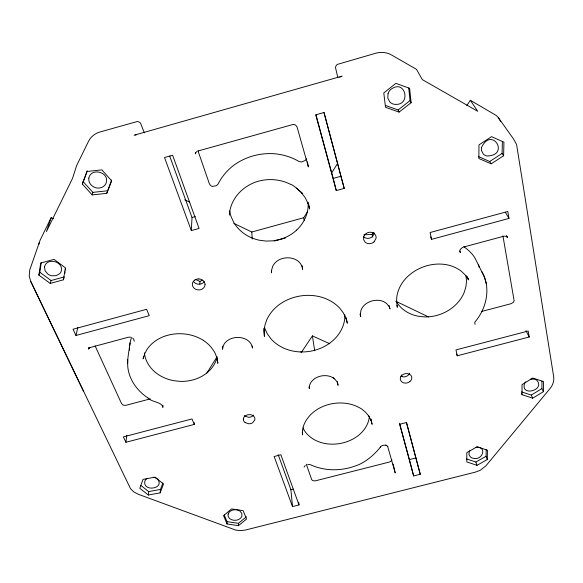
<?xml version="1.0" encoding="UTF-8"?>
<svg xmlns="http://www.w3.org/2000/svg" width="583" height="583" viewBox="0 0 583 583"><rect width="100%" height="100%" fill="white"/><g stroke="black" fill="none" stroke-linecap="round" stroke-linejoin="round"><path stroke-width="0.87" d="M304.078 467.092L305.244 465.533M521.37 393.161L522.069 394.713L532.724 398.174L543.407 391.667L541.906 388.577L541.964 381.034M543.407 391.667L543.502 381.588L532.775 378.032L522.025 384.656L522.069 394.713M487.293 459.542L487.439 450.251L477.171 446.753L466.815 452.634L466.794 461.918L477.003 465.329L487.293 459.542L486.098 456.278L486.2 449.537M503.625 155.77L503.931 142.165L491.556 136.648L478.971 144.897L478.854 158.489L491.141 163.845L503.625 155.77L502.094 153.453L502.349 141.705M344.83 314.762L344.706 319.12A41.029 34.987 -8.2 0 1 327.099 344.932C319.156 349.822 309.879 352.212 300.566 351.95M194.27 424.424L192.004 418.937L123.37 436.886L125.892 442.271L194.27 424.424L194.336 422.639M199.86 284.008L199.947 281.451L202.235 280.183M396.6 301.863L396.819 296.587C401.315 268.457 440.238 254.356 461.67 271.525L465.504 275.293L468.666 279.876M191.311 230.576L164.523 157.505L172.612 155.224L199.073 228.441L191.311 230.576L192.018 217.495L169.697 156.062M195.502 152.651C195.152 156.127 195.618 151.624 196.974 151.507M160.179 492.861L163.524 483.97L154.961 477.178L143.024 479.372L139.789 488.328L148.381 495.025L160.179 492.861L160.442 489.414L162.861 482.964M134.258 341.288L133.777 339.35L132.705 338.009M162.97 405.302L162.854 407.393L162.781 406.694C160.959 401.716 152.01 402.299 148.053 398.029M148.381 495.025L148.694 491.571L140.853 485.442M143.44 356.76L143.134 358.807L144.73 353.692L147.193 349.144C159.217 331.924 186.181 329.14 203.751 340.632M125.892 442.271L126.781 435.363M229.425 215.098C230.008 199.918 241.726 186.516 256.892 181.648C268.049 178.179 280.474 179.09 290.881 184.49C292.804 183.849 311.869 202.323 296.383 187.996M147.9 397.934C138.929 391.958 131.671 383.118 128.836 372.595C126.074 362.815 128.858 352.766 130.06 342.979M204.99 284.715L204.852 285.663A6.202 5.385 2.8 0 1 203.365 288.17L202.571 288.811A6.34 5.502 2.8 0 1 198.475 289.919L197.389 289.795A6.202 5.385 2.8 0 1 194.474 288.483L193.724 287.776A6.34 5.502 2.8 0 1 192.368 284.205L192.499 283.258A6.209 5.385 2.8 0 1 193.971 280.729L194.78 280.088M38.879 275.125L40.693 263.042L54.03 259.355L65.391 267.816L63.416 279.804L50.24 283.425L38.879 275.125L39.812 272.254L41.24 262.795M64.779 273.514L65.063 271.802M65.34 270.097L65.624 268.391M83.347 390.953L30.768 281.509L29.23 276.16L29.682 270.155L40.103 240.218L51.158 217.641L53.636 218.771M38.864 244.394L39.178 242.674M243.388 419.024L243.534 418.222A5.655 4.526 -3.5 0 1 244.947 416.087L247.491 414.775L250.471 414.651A5.655 4.526 -3.5 0 1 253.095 415.737L253.758 416.32A5.779 4.62 -3.5 0 1 254.72 420.117L252.548 422.784A5.779 4.62 -3.5 0 1 248.773 423.783L245.188 422.602M302.555 430.56L303.422 426.137C311.249 404.143 342.454 396.367 361.824 409.128L365.636 412.283L368.864 416.153M88.74 347.424L88.376 349.173L89.92 347.57L88.682 348.488M388.016 93.681L387.797 98.206L389.91 102.047A9.131 8.461 -37.4 0 0 393.773 104.197C412.094 107.141 405.673 77.444 390.508 89.702A9.131 8.461 -37.4 0 0 388.023 93.71M75.965 335.465L73.05 329.227L146.61 309.311L149.241 315.658L75.965 335.465L77.816 327.522M87.202 170.695L82.334 184.082L92.194 194.926L106.769 193.33L111.608 180.045M374.432 232.989L372.486 236.545A6.347 5.619 -17.9 0 1 367.465 238.338L366.401 238.199A6.209 5.502 -17.9 0 1 363.661 236.829M92.194 194.926L92.879 192.368L83.078 181.568M391.914 459.666L390.872 461.321L389.349 462.057L314.966 480.939L312.779 480.596L311.694 479.634L306.301 464.185M63.416 279.804L64.217 276.925L51.107 280.532L39.812 272.254M50.24 283.425L51.107 280.532M51.158 217.641L46.421 231.611L72.481 178.493L76.606 165.645L88.572 141.21C90.824 136.706 95.058 133.398 99.868 132.013L137.202 121.548A4.183 3.855 23.6 0 1 140.576 123.239L144.344 132.829M82.334 184.082L87.115 171.482L101.887 169.879L111.674 180.883L106.769 193.33M206.586 373.506L217.124 356.614M304.18 220.301L303.736 217.736L307.576 211.578M331.596 173.064L337.841 163.043M372.807 237.121L372.027 234.512L373.463 232.347M301.309 352.46L312.415 335.895L329.774 343.751M466.801 105.581L470.35 100.291L496.271 115.485L498.254 117.467L513.594 139.067L516.567 144.409L553.682 376.713C554.36 380.947 552.779 385.239 550.097 388.489L485.967 465.773L480.319 470.262L475.582 472.07L245.603 529.998L240.684 530.632L235.787 530.115L138.273 494.267L133.762 491.863L130.475 488.634L30.804 281.56M385.88 445.172C387.433 445.317 382.361 444.844 381.282 446.082C375.139 453.873 365.862 462.632 355.368 465.934L355.295 465.963C341.048 471.181 324.76 471.21 310.848 464.899C310.171 464.542 308.866 464.425 307.649 464.717M380.094 447.132L380.408 446.753M339.772 77.357L340.239 76.854M374.082 241.858L376.05 238.272A6.406 5.655 -17.7 0 0 375.102 234.534L373.608 233.171L371.655 232.398A6.406 5.655 -17.7 0 0 366.313 233.389M253.598 415.125L252.235 416.306A5.721 4.598 -3.4 0 1 248.511 417.275L244.94 416.116A5.721 4.598 -3.4 0 1 244.255 415.526M224.236 514.986L227.035 521.654L238.447 523.33L246.463 516.735M238.505 525.662L246.543 519.052L243.155 510.664L231.604 508.93L223.551 515.634L227.057 523.979L238.505 525.662L238.447 523.33M88.849 348.291L90.394 347.453L128.384 337.229L130.643 337.134M385.421 105.457L398.102 109.954L410.046 100.604L408.727 88.055M399.1 112.104L411.117 102.71L409.616 88.31L395.886 83.347L383.796 92.93L385.501 107.287L399.1 112.104L398.102 109.954M366.343 233.411L365.475 234.075A6.275 5.538 -17.7 0 0 363.734 236.698L363.617 239.657L365.162 242.149A6.275 5.538 -17.7 0 0 367.931 243.526L369.003 243.665A6.406 5.655 -17.7 0 0 374.06 241.887M147.288 478.351L146.369 479.022A7.302 5.56 1.6 0 0 144.744 481.609C143.418 492.373 165.127 488.467 157.592 479.226A7.287 5.546 1.6 0 0 153.293 477.237M478.271 156.506L489.684 161.498L502.094 153.453M340.428 76.737L340.938 76.417M521.486 391.871L531.281 395.063L541.906 388.577M466.538 458.916L475.859 462.042L486.098 456.278M462.669 247.345L460.366 249.327L459.98 250.712L460.344 252.592L459.593 250.96M134.105 135.227L342.206 76.096M198.22 150.939L293.431 124.368L295.625 125.083L297.053 127.007L308.385 166.942L307.35 161.855M192.018 217.495L195.378 216.57M336.289 190.575L315.753 114.836L324.031 112.504L344.218 188.389L336.289 190.575L333.214 178.398L340.938 176.255L323.951 112.402M233.798 223.355L251.783 232.005L303.736 217.736M274.272 241.005L285.488 237.937M431.595 239.343L508.981 218.428L507.8 211.491L430.094 232.53L431.595 239.343L430.589 236.909M463.405 247.09L503.625 236.268M150.297 398.874L126.074 405.265L124.223 405.345A3.666 2.922 5 0 1 122.532 404.675L121.461 403.421L95.102 345.872M481.558 311.475L511.131 303.67L513.31 302.358L514.14 300.799L502.932 235.882M457.269 355.783L529.211 337.003L528.191 331.035L455.972 349.917L457.269 355.783L456.649 354.136M298.722 502.269L298.999 504.929L292.506 506.569L290.91 489.713L293.293 489.108M399.552 423.214L409.412 459.601L415.876 457.961L420.263 474.27L413.653 475.947L399.639 424.264L406.489 422.507L420.263 474.27M530.275 379.241L534.079 379.088A7.564 5.852 -21.3 0 1 537.103 380.546C545.069 390.282 520.714 396.746 524.445 383.803A7.564 5.852 -21.3 0 1 525.8 381.836M148.694 491.571L160.442 489.414M92.879 192.368L107.374 190.787M475.983 447.256C487.621 446.17 482.549 460.752 473.469 458.325A7.2 5.444 -16.5 0 1 470.481 457.028L468.943 454.609L469.279 451.701A7.2 5.444 -16.5 0 1 469.803 450.776M136.058 134.943L135.125 134.972M363.952 234.767L372.027 234.512M504.397 236.115L506.277 236.363L507.429 237.354L506.86 236.676M198.898 278.966L199.991 279.097A6.209 5.385 2.8 0 1 202.913 280.423L203.664 281.13A6.34 5.502 2.8 0 1 205.034 284.708M386.332 445.288L387.768 446.578L387.637 446.214L395.208 472.915L393.124 464.075M332.623 377.507L334.598 378.812C326.655 372.515 312.626 376.05 309.624 385.115L309.274 388.57L309.034 386.777M400.761 376.195L403.472 376.917A5.794 4.693 -14.9 0 0 409.703 373.178M195.881 279.607L199.947 281.451M184.753 199.78L189.657 202.141M395.857 301.251L428.52 316.948M203.584 340.501C208.532 343.81 212.132 347.76 215.185 353.283L216.949 358.042L217.816 363.26L216.891 357.707M334.351 378.644L336.989 381.69L338.074 385.297L337.433 381.734M507.429 237.354L506.372 235.598M301.236 192.463L305.149 197.615L308.013 203.292M498.254 117.467L500.71 121.687M466.713 277.042L468.47 279.585L467.078 276.422M470.35 100.291L477.703 111.295L422.376 79.638L416.466 69.319L391.375 54.889C386.74 52.281 381.114 51.734 376.02 53.162L337.419 64.385A4.198 4.023 -39.8 0 0 335.509 67.606L337.841 77.656M489.684 161.498L491.141 163.845M505.308 212.161L508.981 218.428M486.178 283.331L484.466 277.216L474.795 257.642A52.47 44.381 -20.3 0 0 463.813 246.689M368.653 415.854L370.941 420.124L370.81 419.767L372.129 424.329L370.956 419.002M410.046 100.604L411.117 102.71M525.961 330.59L529.211 337.003M345.879 318.012L343.249 312.787L339.823 308.261C319.87 286.77 278.871 293.118 266.708 319.892L264.922 325.241L264.135 330.656L264.398 336.384L263.786 328.389M481.74 271.459C491.316 287.623 486.637 308.575 474.759 322.217L475.021 324.381M531.281 395.063L532.724 398.174M303 427.784L304.013 429.984A34.55 27.554 -9.3 0 0 325.875 443.656C337.368 445.441 349.56 442.49 358.691 435.224A34.506 27.525 -9.3 0 0 369.396 416.291M264.58 327.865L267.24 333.702L270.891 338.752A41.029 34.987 -8.2 0 0 300.602 351.943M292.506 506.569L274.148 456.511L280.875 454.784L298.999 504.929M278.186 454.689L290.91 489.713M475.859 462.042L477.003 465.329M197.914 150.625L209.392 183.827L210.529 185.474A4.11 3.79 5.5 0 0 212.38 186.385L216.322 185.744L218.159 183.995A55.319 50.568 -4.9 0 1 235.998 163.714C246.624 156.689 259.348 153.212 272.064 153.613A55.319 50.568 -5 0 1 298.955 161.455L301.542 161.979L305.266 160.478A4.125 3.855 -13.1 0 0 306.315 158.751M396.855 305.31L397.402 307.292L396.557 301.528M478.366 264.31L479.328 267.51M388.985 305.405L390.005 308.895L389.233 306.796L386.791 303.692C379.161 296.842 364.084 300.843 360.884 310.593L360.323 314.485L360.702 316.693L360.068 314.04M307.897 203.015L309.646 209.042L308.611 203.839M345.755 317.684L347.344 323.215L346.193 317.895M401.468 374.993L401.942 376.676M340.938 176.255L344.218 188.389M315.95 114.662L333.214 178.398M406.409 422.384L415.876 457.961M409.412 459.601L413.653 475.947M229.658 210.9L230.912 216.155L233.491 221.934A39.615 36.204 -5 0 0 259.391 240.232L266.067 241.071L272.815 240.852L279.439 239.591A39.629 36.219 -5 0 0 296.74 230.008M217.35 360.454L217.751 362.91M302.096 265.812L302.65 269.39L302.286 267.342C298.715 255.055 278.324 254.538 272.698 266.322L271.518 270.446L271.561 272.851L271.394 271.044M312.415 335.895L314.696 350.747M302.286 432.302L302.599 434.933L302.562 430.188M465.955 275.387L466.509 280.94L465.948 286.596L464.294 292.156A37.531 31.737 -20.3 0 1 424.052 316.897L417.931 316.168A37.676 31.861 -20.3 0 1 402.219 308.647A37.589 31.788 -20.3 0 1 396.214 301.265M251.783 232.005L252.235 239.008M252.352 345.974L252.526 348.095L251.207 344.189C245.756 334.7 228.179 335.371 223.493 345.274L222.502 349.275L222.531 346.236M227.035 521.654L227.057 523.979M127.684 359.828L127.692 363.5M308.137 202.265A39.564 36.161 -5 0 1 296.732 230.001M216.949 357.853A36.787 30.586 2.5 0 1 180.315 381.384L174.055 380.735A36.933 30.71 2.5 0 1 157.177 373.739A36.787 30.586 2.5 0 1 144.387 352.846M409.878 381.544A5.852 4.722 -14.8 0 0 410.957 375.379C408.785 372.843 404.631 373.076 402.197 375.102A5.728 4.628 -14.8 0 0 400.565 377.318C399.297 380.298 402.277 383.235 405.221 383.097A5.852 4.722 -14.8 0 0 409.885 381.53M129.455 350.208A51.435 42.77 2.5 0 1 129.513 347.49M129.659 345.683A51.435 42.77 2.5 0 1 131.547 337.47M193.374 281.261A6.275 5.466 2.9 0 0 193.971 282.063L194.715 282.762A6.143 5.349 2.9 0 0 197.601 284.067L198.679 284.191A6.275 5.466 2.9 0 0 202.731 283.09L203.518 282.456A6.143 5.349 2.9 0 0 204.181 281.706M245.144 422.609A5.779 4.62 -3.5 0 1 243.344 419.031M194.795 280.059A6.34 5.502 2.8 0 1 198.912 278.936M44.497 266.985L45.08 270.804L47.784 274.025A8.628 7.251 15.6 0 0 51.858 275.788L56.23 275.642L59.743 273.616A8.628 7.251 15.6 0 0 61.455 270.257C62.796 260.871 46.421 257.431 44.497 266.985M88.842 178.107C87.916 183.885 93.863 188.768 99.372 188.032A9.007 8.002 19.9 0 0 106.47 181.845C108.445 171.504 90.802 167.715 88.842 178.107M481.449 147.565L481.427 150.392L483.263 153.985A8.905 7.768 -35.1 0 0 486.849 155.982C510.562 155.763 491.841 125.527 481.449 147.565M228.135 514.002C227.027 520.262 236.355 522.069 240.174 518.506A7.047 5.276 -3.1 0 0 241.894 516.057L241.785 513.317L239.853 511.036A7.047 5.276 -3.1 0 0 236.625 509.819C233.353 509.331 229.323 510.657 228.135 514.002"/></g></svg>
